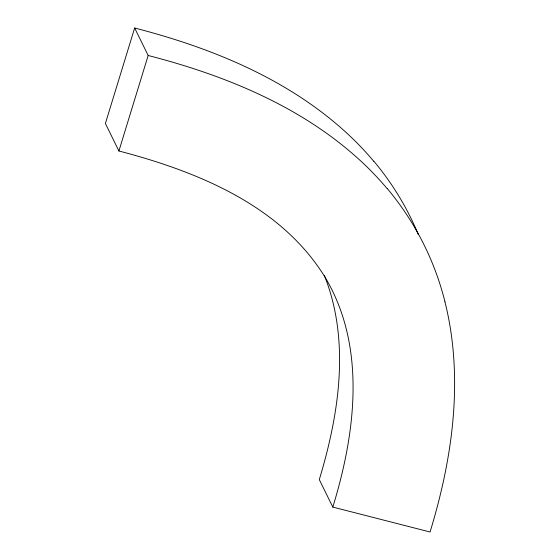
<?xml version="1.0" encoding="UTF-8"?>
<svg xmlns="http://www.w3.org/2000/svg" width="560" height="560" viewBox="0 0 560 560"><rect width="100%" height="100%" fill="white"/><g stroke="black" fill="none" stroke-linecap="round" stroke-linejoin="round"><path stroke-width="0.84" d="M444.941 301.854L446.047 306.376A339.955 324.401 -26.2 0 1 451.199 333.823C460.614 400.407 449.554 468.202 430.059 532L332.815 507.087C355.439 433.44 366.625 347.207 325.395 277.795C281.337 205.464 197.309 171.514 118.909 150.983L105.385 123.494L134.645 28C213.451 48.314 291.963 80.584 351.561 137.571A328.818 313.775 -26.2 0 1 373.73 161.259M118.909 150.983L148.169 55.489L134.645 28M148.169 55.489C226.982 75.803 305.494 108.066 365.085 165.06A328.818 313.775 -26.2 0 1 387.254 188.748M332.815 507.087L319.291 479.598C339.129 414.099 350.455 340.788 324.31 275.345M387.359 188.664A310.303 296.1 -26.2 0 1 444.99 301.84M373.835 161.175A310.303 296.1 -26.2 0 1 418.278 234.423"/></g></svg>
